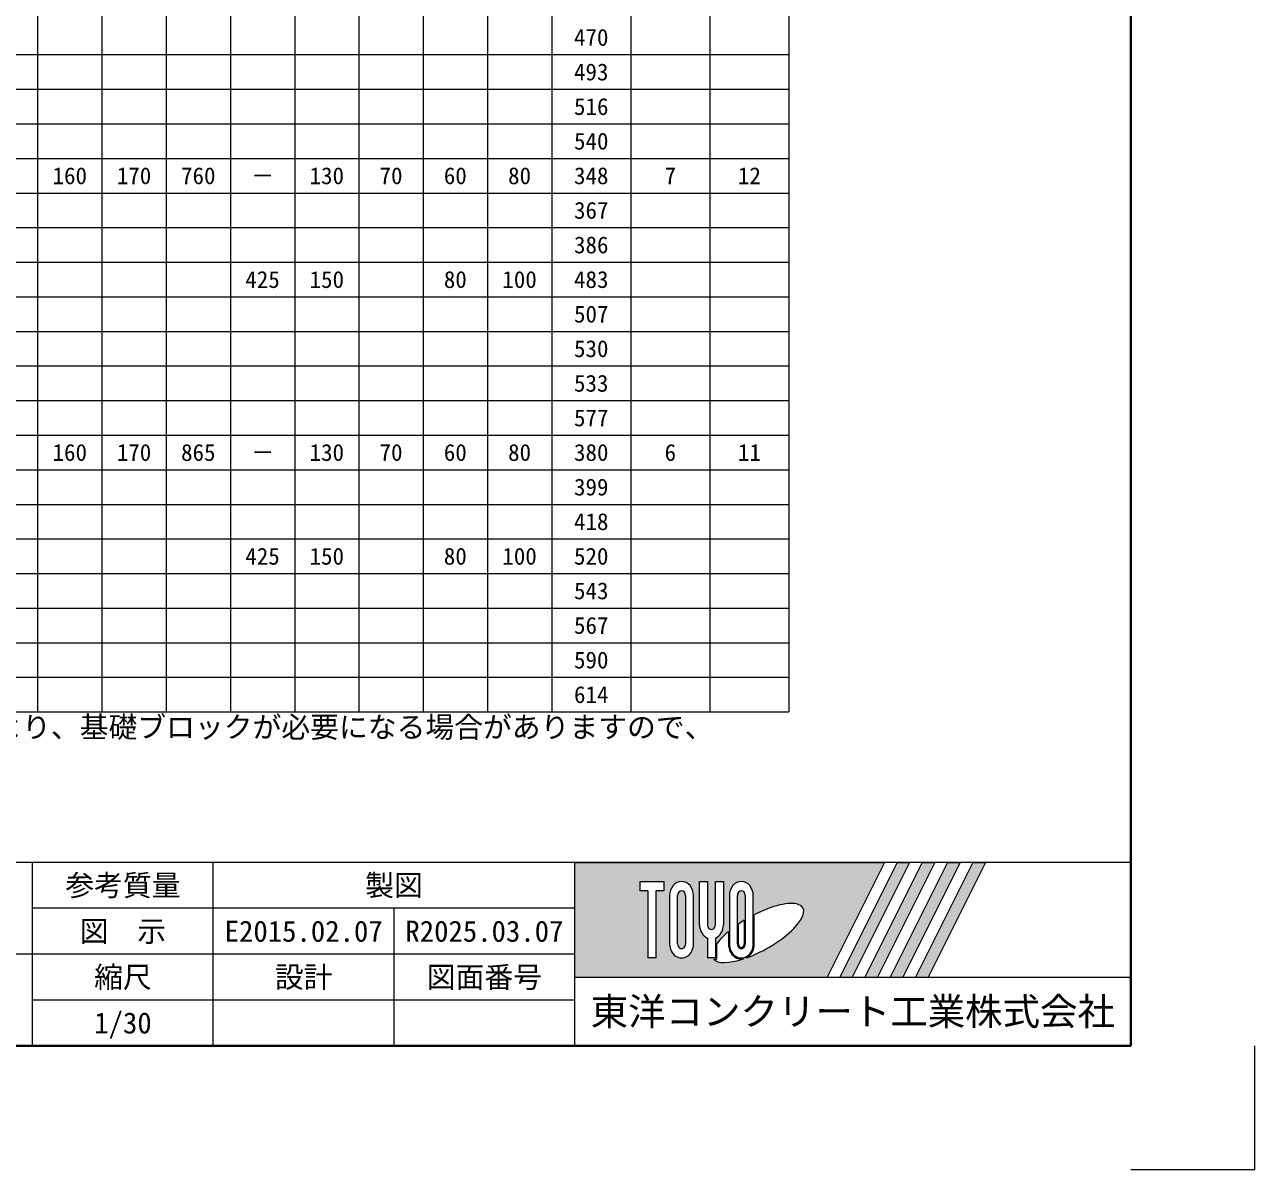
# Model space of a CAD drawing. Units: millimetres at full size; details may follow other scales. Extents: x 141358 to 163867, y 48648 to 57617.
# Drawn here: x 152777 to 155763, y 48648 to 51428 of the extents above; entities that cross this region are included whole.
import ezdxf
from ezdxf.enums import TextEntityAlignment as Align

# ---------------------------------------------------------------- set-up
doc = ezdxf.new("R2010")
doc.units = ezdxf.units.MM
doc.header["$LTSCALE"] = 20
for name, color, linetype, lineweight in [('Defpoints_3', 8, 'Continuous', 0), ('図枠', 7, 'Continuous', 5), ('寸法表', 30, 'Continuous', 13), ('補助線', 8, 'Continuous', 20)]:
    doc.layers.add(name, color=color, linetype=linetype, lineweight=lineweight)
doc.layers.add('文字', color=7, linetype='Continuous')
doc.styles.add('ＭＳ ゴシック', font='')
doc.styles.get('ＭＳ ゴシック').set_extended_font_data('MS Gothic')

msp = doc.modelspace()

# ---------------------------------------------------------------- hatches: boundary and pattern name
at = {"layer": '図枠'}
h = msp.add_hatch(color=256, dxfattribs=at)
h.paths.add_polyline_path([(154112.82, 49393.38), (154112.82, 49114.94), (154725.39, 49114.94), (154864.61, 49393.38)])
edge = h.paths.add_edge_path(flags=16)
edge.add_ellipse((154557.58, 49221.98), major_axis=(109.09, 61.06), ratio=0.3471473, start_angle=-144.31122, end_angle=72.1899, ccw=False)
edge.add_ellipse((154517.18, 49195.62), major_axis=(0, 37.12), ratio=0.8463542, start_angle=-160.70346, end_angle=-90)
edge.add_line((154548.6, 49195.62), (154548.6, 49266.38))
edge = h.paths.add_edge_path(flags=16)
edge.add_ellipse((154517.18, 49312.7), major_axis=(0, 34.27), ratio=0.8463542, start_angle=-90, end_angle=90, ccw=False)
edge.add_line((154546.19, 49312.7), (154546.19, 49195.62))
edge.add_ellipse((154517.18, 49195.62), major_axis=(0, 34.27), ratio=0.8463542, start_angle=90, end_angle=-90, ccw=False)
edge.add_line((154488.18, 49195.62), (154488.18, 49312.7))
edge = h.paths.add_edge_path(flags=16)
edge.add_line((154526.85, 49312.7), (154526.85, 49195.62))
edge.add_ellipse((154517.18, 49195.62), major_axis=(0, 11.42), ratio=0.8463542, start_angle=90, end_angle=-90, ccw=False)
edge.add_line((154507.51, 49195.62), (154507.51, 49312.7))
edge.add_ellipse((154517.18, 49312.7), major_axis=(0, 11.42), ratio=0.8463542, start_angle=-90, end_angle=90, ccw=False)
edge = h.paths.add_edge_path(flags=16)
edge.add_line((154524.43, 49252.86), (154524.43, 49195.62))
edge.add_ellipse((154517.18, 49195.62), major_axis=(0, 8.57), ratio=0.8463542, start_angle=90, end_angle=-90, ccw=False)
edge.add_line((154509.93, 49195.62), (154509.93, 49243.48))
edge.add_ellipse((154557.58, 49221.98), major_axis=(109.09, 61.06), ratio=0.3471473, start_angle=107.79174, end_angle=126.47132, ccw=False)
edge = h.paths.add_edge_path(flags=16)
edge.add_line((154473.68, 49346.97), (154473.68, 49242.02))
edge.add_ellipse((154444.67, 49242.02), major_axis=(0, 34.27), ratio=0.8463542, start_angle=-163.34117, end_angle=-90, ccw=False)
edge.add_line((154454.34, 49209.71), (154454.34, 49161.35))
edge.add_line((154454.34, 49161.35), (154435, 49161.35))
edge.add_line((154435, 49161.35), (154435, 49209.71))
edge.add_ellipse((154444.67, 49242.02), major_axis=(0, 34.27), ratio=0.8463542, start_angle=90, end_angle=163.34117, ccw=False)
edge.add_line((154415.67, 49242.02), (154415.67, 49346.97))
edge.add_line((154415.67, 49346.97), (154435, 49346.97))
edge.add_line((154435, 49346.97), (154435, 49242.02))
edge.add_ellipse((154444.67, 49242.02), major_axis=(0, 11.42), ratio=0.8463542, start_angle=90, end_angle=-90)
edge.add_line((154454.34, 49242.02), (154454.34, 49346.97))
edge.add_line((154454.34, 49346.97), (154473.68, 49346.97))
edge = h.paths.add_edge_path(flags=16)
edge.add_line((154485.76, 49225.17), (154485.76, 49195.62))
edge.add_ellipse((154517.18, 49195.62), major_axis=(0, 37.12), ratio=0.8463542, start_angle=90, end_angle=-171.54427)
edge.add_ellipse((154557.58, 49221.98), major_axis=(109.09, 61.06), ratio=0.3471473, start_angle=-178.64954, end_angle=-148.29244, ccw=False)
edge.add_line((154450.17, 49158.49), (154456.76, 49158.49))
edge.add_line((154456.76, 49158.49), (154456.76, 49194.69))
edge.add_ellipse((154557.58, 49221.98), major_axis=(109.09, 61.06), ratio=0.3471473, start_angle=148.21912, end_angle=165.90812, ccw=False)
edge = h.paths.add_edge_path(flags=16)
edge.add_ellipse((154372.16, 49312.7), major_axis=(0, 34.27), ratio=0.8463542, start_angle=-90, end_angle=90, ccw=False)
edge.add_line((154401.17, 49312.7), (154401.17, 49195.62))
edge.add_ellipse((154372.16, 49195.62), major_axis=(0, 34.27), ratio=0.8463542, start_angle=90, end_angle=-90, ccw=False)
edge.add_line((154343.16, 49195.62), (154343.16, 49312.7))
edge = h.paths.add_edge_path(flags=16)
edge.add_line((154381.83, 49312.7), (154381.83, 49195.62))
edge.add_ellipse((154372.16, 49195.62), major_axis=(0, 11.42), ratio=0.8463542, start_angle=90, end_angle=-90, ccw=False)
edge.add_line((154362.49, 49195.62), (154362.49, 49312.7))
edge.add_ellipse((154372.16, 49312.7), major_axis=(0, 11.42), ratio=0.8463542, start_angle=-90, end_angle=90, ccw=False)
h.paths.add_polyline_path([(154328.66, 49346.97), (154328.66, 49324.13), (154309.32, 49324.13), (154309.32, 49161.35), (154289.98, 49161.35), (154289.98, 49324.13), (154270.65, 49324.13), (154270.65, 49346.97)], flags=16)
for points in [[(154756.01, 49114.94), (154786.64, 49114.94), (154925.86, 49393.38), (154895.23, 49393.38)], [(154987.12, 49393.38), (154956.49, 49393.38), (154817.27, 49114.94), (154847.9, 49114.94)], [(155048.37, 49393.38), (155017.75, 49393.38), (154878.53, 49114.94), (154909.16, 49114.94)], [(155109.63, 49393.38), (155079, 49393.38), (154939.78, 49114.94), (154970.41, 49114.94)]]:
    msp.add_hatch(color=256, dxfattribs=at).paths.add_polyline_path(points)

# ---------------------------------------------------------------- linework, layer by layer
at = {"layer": 'Defpoints_3'}
for p, q in [((152628.82, 51354.88), (154056.82, 51354.88)), ((154248.82, 51354.88), (154632.82, 51354.88)), ((152628.82, 51270.88), (154056.82, 51270.88)), ((154248.82, 51270.88), (154632.82, 51270.88)), ((152628.82, 51186.88), (154056.82, 51186.88)), ((154248.82, 51186.88), (154632.82, 51186.88)), ((152628.82, 51018.88), (154056.82, 51018.88)), ((154248.82, 51018.88), (154632.82, 51018.88)), ((152628.82, 50934.88), (154056.82, 50934.88)), ((154248.82, 50934.88), (154632.82, 50934.88)), ((152628.82, 50850.88), (153276.82, 50850.88)), ((153588.82, 50850.88), (153744.82, 50850.88)), ((154248.82, 50850.88), (154632.82, 50850.88)), ((152628.82, 50766.88), (154056.82, 50766.88)), ((154248.82, 50766.88), (154632.82, 50766.88)), ((152628.82, 50682.88), (154056.82, 50682.88)), ((154248.82, 50682.88), (154632.82, 50682.88)), ((152628.82, 50598.88), (154056.82, 50598.88)), ((154248.82, 50598.88), (154632.82, 50598.88)), ((152628.82, 50514.88), (154056.82, 50514.88)), ((154248.82, 50514.88), (154632.82, 50514.88)), ((152628.82, 50346.88), (154056.82, 50346.88)), ((154248.82, 50346.88), (154632.82, 50346.88)), ((152628.82, 50262.88), (154056.82, 50262.88)), ((154248.82, 50262.88), (154632.82, 50262.88)), ((152628.82, 50178.88), (153276.82, 50178.88)), ((153588.82, 50178.88), (153744.82, 50178.88)), ((154248.82, 50178.88), (154632.82, 50178.88)), ((152628.82, 50094.88), (154632.82, 50094.88)), ((152628.82, 50010.88), (154056.82, 50010.88)), ((154248.82, 50010.88), (154632.82, 50010.88)), ((152628.82, 49926.88), (154056.82, 49926.88)), ((154248.82, 49926.88), (154632.82, 49926.88)), ((152628.82, 49842.88), (154056.82, 49842.88)), ((154248.82, 49842.88), (154632.82, 49842.88))]:
    msp.add_line(p, q, dxfattribs=at)
at = {"layer": 'Defpoints_3', "color": 7, "lineweight": 13}
for p in [(155762.82, 48947.88), (155462.82, 48647.88)]:
    msp.add_line(p, (155762.82, 48647.88), dxfattribs=at)
at = {"layer": '図枠', "lineweight": 40}
for p in [(155462.82, 57257.88), (150062.82, 48947.88)]:
    msp.add_line(p, (155462.82, 48947.88), dxfattribs=at)
at = {"layer": '図枠', "lineweight": 13}
for p, q in [((155462.82, 49393.38), (150062.82, 49393.38)), ((152796.57, 48947.88), (152796.57, 49393.38)), ((153235.32, 48947.88), (153235.32, 49393.38)), ((154112.82, 48947.88), (154112.82, 49393.38)), ((154112.82, 49282), (152796.57, 49282)), ((153674.07, 48947.88), (153674.07, 49282)), ((154112.82, 49170.63), (150062.82, 49170.63)), ((154112.82, 49059.25), (152796.57, 49059.25))]:
    msp.add_line(p, q, dxfattribs=at)
at = {"layer": '図枠'}
for p, q in [((154112.82, 49393.38), (154864.61, 49393.38)), ((154864.61, 49393.38), (154725.39, 49114.94)), ((154895.23, 49393.38), (154756.01, 49114.94)), ((154925.86, 49393.38), (154786.64, 49114.94)), ((154956.49, 49393.38), (154817.27, 49114.94)), ((154987.12, 49393.38), (154847.9, 49114.94)), ((155017.75, 49393.38), (154878.53, 49114.94)), ((154895.23, 49393.38), (154925.86, 49393.38)), ((155048.37, 49393.38), (154909.16, 49114.94)), ((155079, 49393.38), (154939.78, 49114.94)), ((154956.49, 49393.38), (154987.12, 49393.38)), ((155109.63, 49393.38), (154970.41, 49114.94)), ((155017.75, 49393.38), (155048.37, 49393.38)), ((155079, 49393.38), (155109.63, 49393.38)), ((154270.65, 49346.97), (154270.65, 49324.13)), ((154270.65, 49346.97), (154328.66, 49346.97)), ((154289.98, 49324.13), (154270.65, 49324.13)), ((154289.98, 49324.13), (154289.98, 49161.35)), ((154309.32, 49324.13), (154309.32, 49161.35)), ((154328.66, 49324.13), (154309.32, 49324.13)), ((154328.66, 49346.97), (154328.66, 49324.13)), ((154415.67, 49346.97), (154435, 49346.97)), ((154415.67, 49242.02), (154415.67, 49346.97)), ((154435, 49346.97), (154435, 49242.02)), ((154454.34, 49346.97), (154473.68, 49346.97)), ((154454.34, 49242.02), (154454.34, 49346.97)), ((154473.68, 49346.97), (154473.68, 49242.02)), ((154343.16, 49312.7), (154343.16, 49195.62)), ((154362.49, 49195.62), (154362.49, 49312.7)), ((154381.83, 49312.7), (154381.83, 49195.62)), ((154401.17, 49195.62), (154401.17, 49312.7)), ((154488.18, 49312.7), (154488.18, 49195.62)), ((154507.51, 49195.62), (154507.51, 49312.7)), ((154526.85, 49312.7), (154526.85, 49195.62)), ((154546.19, 49195.62), (154546.19, 49312.7)), ((154548.6, 49195.62), (154548.6, 49266.38)), ((154509.93, 49195.62), (154509.93, 49243.48)), ((154524.43, 49252.86), (154524.43, 49195.62)), ((154435, 49209.71), (154435, 49161.35)), ((154454.34, 49209.71), (154454.34, 49161.35)), ((154485.76, 49225.17), (154485.76, 49195.62)), ((154456.76, 49194.69), (154456.76, 49158.49)), ((154309.32, 49161.35), (154289.98, 49161.35)), ((154454.34, 49161.35), (154435, 49161.35)), ((154450.17, 49158.49), (154456.76, 49158.49)), ((154112.82, 49114.94), (154725.39, 49114.94)), ((154756.01, 49114.94), (154786.64, 49114.94)), ((154817.27, 49114.94), (154847.9, 49114.94)), ((154878.53, 49114.94), (154909.16, 49114.94)), ((154939.78, 49114.94), (154970.41, 49114.94))]:
    msp.add_line(p, q, dxfattribs=at)
for centre, major_axis, ratio, start_param, end_param in [((154372.16, 49312.7), (0, 34.27), 0.846354, 4.712389, 7.8539816), ((154372.16, 49312.7), (0, 11.42), 0.846354, 4.712389, 7.8539816), ((154517.18, 49312.7), (0, 34.27), 0.846354, 4.712389, 7.8539816), ((154517.18, 49312.7), (0, 11.42), 0.846354, 4.712389, 7.8539816), ((154557.58, 49221.98), (109.09, 61.06), 0.347147, 4.2621853, 7.7429163), ((154444.67, 49242.02), (0, 34.27), 0.846354, 1.5707963, 2.8017557), ((154444.67, 49242.02), (0, 11.42), 0.846354, 1.5707963, 4.712389), ((154444.67, 49242.02), (0, 34.27), 0.846354, 3.4814296, 4.712389), ((154557.58, 49221.98), (109.09, 61.06), 0.347147, 1.6817405, 1.8219833), ((154557.58, 49221.98), (109.09, 61.06), 0.347147, 2.0815197, 2.5155126), ((154372.16, 49195.62), (0, 34.27), 0.846354, 1.5707963, 4.712389), ((154372.16, 49195.62), (0, 11.42), 0.846354, 1.5707963, 4.712389), ((154517.18, 49195.62), (0, 37.12), 0.846354, 1.5707963, 3.3154679), ((154517.18, 49195.62), (0, 34.27), 0.846354, 1.5707963, 4.712389), ((154517.18, 49195.62), (0, 11.42), 0.846354, 1.5707963, 4.712389), ((154517.18, 49195.62), (0, 8.57), 0.846354, 1.5707963, 4.712389), ((154517.18, 49195.62), (0, 37.12), 0.846354, 3.5338438, 4.712389), ((154557.58, 49221.98), (109.09, 61.06), 0.347147, 3.2093975, 4.2004451)]:
    msp.add_ellipse(centre, major_axis=major_axis, ratio=ratio, start_param=start_param, end_param=end_param, dxfattribs=at)
at = {"layer": '寸法表'}
for p, q in [((154056.82, 54110.88), (154056.82, 49758.88)), ((154248.82, 54110.88), (154248.82, 49758.88)), ((154632.82, 54110.88), (154632.82, 49758.88)), ((152808.82, 53910.88), (152808.82, 49758.88)), ((152964.82, 53910.88), (152964.82, 49758.88)), ((153120.82, 53910.88), (153120.82, 49758.88)), ((153276.82, 53910.88), (153276.82, 49758.88)), ((153432.82, 53910.88), (153432.82, 49758.88)), ((153588.82, 53910.88), (153588.82, 49758.88)), ((153744.82, 53910.88), (153744.82, 49758.88)), ((153900.82, 53910.88), (153900.82, 49758.88)), ((154440.82, 53910.88), (154440.82, 49758.88)), ((154056.82, 51354.88), (154248.82, 51354.88)), ((154056.82, 51270.88), (154248.82, 51270.88)), ((154056.82, 51186.88), (154248.82, 51186.88)), ((150892.82, 51102.88), (154632.82, 51102.88)), ((154056.82, 51018.88), (154248.82, 51018.88)), ((154056.82, 50934.88), (154248.82, 50934.88)), ((153276.82, 50850.88), (153588.82, 50850.88)), ((153744.82, 50850.88), (154248.82, 50850.88)), ((154056.82, 50766.88), (154248.82, 50766.88)), ((154056.82, 50682.88), (154248.82, 50682.88)), ((154056.82, 50598.88), (154248.82, 50598.88)), ((154056.82, 50514.88), (154248.82, 50514.88)), ((150892.82, 50430.88), (154632.82, 50430.88)), ((154056.82, 50346.88), (154248.82, 50346.88)), ((154056.82, 50262.88), (154248.82, 50262.88)), ((153276.82, 50178.88), (153588.82, 50178.88)), ((153744.82, 50178.88), (154248.82, 50178.88)), ((154056.82, 50010.88), (154248.82, 50010.88)), ((154056.82, 49926.88), (154248.82, 49926.88)), ((154056.82, 49842.88), (154248.82, 49842.88)), ((150892.82, 49758.88), (154632.82, 49758.88))]:
    msp.add_line(p, q, dxfattribs=at)
at = {"layer": '補助線', "lineweight": 13}
msp.add_line((154112.82, 49114.94), (155462.82, 49114.94), dxfattribs=at)

# ---------------------------------------------------------------- texts
at = {"layer": '図枠', "style": 'ＭＳ ゴシック'}
for s, height, p in [('参考質量', 51.27, (153015.95, 49337.69)), ('製図', 51.27, (153674.07, 49337.69)), ('図\u3000示', 51.27, (153015.95, 49226.32)), ('E2015.02.07', 51.27, (153454.7, 49226.32)), ('R2025.03.07', 51.27, (153893.45, 49226.32)), ('縮尺', 51.27, (153015.95, 49114.94)), ('設計', 51.27, (153454.7, 49114.94)), ('図面番号', 51.27, (153893.45, 49114.94)), ('東洋コンクリート工業株式会社', 66.65, (154787.82, 49031.41)), ('1/30', 51.27, (153015.95, 49003.57))]:
    msp.add_text(s, height=height, dxfattribs=at).set_placement(p, align=Align.MIDDLE_CENTER)
at = {"layer": '寸法表', "style": 'ＭＳ ゴシック'}
for s, p in [('470', (154152.82, 51396.88)), ('493', (154152.82, 51312.88)), ('516', (154152.82, 51228.88)), ('540', (154152.82, 51144.88)), ('160', (152886.82, 51060.88)), ('170', (153042.82, 51060.88)), ('760', (153198.82, 51060.88)), ('－', (153354.82, 51060.88)), ('130', (153510.82, 51060.88)), ('70', (153666.82, 51060.88)), ('60', (153822.82, 51060.88)), ('80', (153978.82, 51060.88)), ('348', (154152.82, 51060.88)), ('7', (154344.82, 51060.88)), ('12', (154536.82, 51060.88)), ('367', (154152.82, 50976.88)), ('386', (154152.82, 50892.88)), ('425', (153354.82, 50808.88)), ('150', (153510.82, 50808.88)), ('80', (153822.82, 50808.88)), ('100', (153978.82, 50808.88)), ('483', (154152.82, 50808.88)), ('507', (154152.82, 50724.88)), ('530', (154152.82, 50640.88)), ('533', (154152.82, 50556.88)), ('577', (154152.82, 50472.88)), ('160', (152886.82, 50388.88)), ('170', (153042.82, 50388.88)), ('865', (153198.82, 50388.88)), ('130', (153510.82, 50388.88)), ('70', (153666.82, 50388.88)), ('60', (153822.82, 50388.88)), ('80', (153978.82, 50388.88)), ('380', (154152.82, 50388.88)), ('6', (154344.82, 50388.88)), ('11', (154536.82, 50388.88)), ('－', (153354.82, 50388.88)), ('399', (154152.82, 50304.88)), ('418', (154152.82, 50220.88)), ('425', (153354.82, 50136.88)), ('150', (153510.82, 50136.88)), ('80', (153822.82, 50136.88)), ('100', (153978.82, 50136.88)), ('520', (154152.82, 50136.88)), ('543', (154152.82, 50052.88)), ('567', (154152.82, 49968.88)), ('590', (154152.82, 49884.88)), ('614', (154152.82, 49800.88))]:
    msp.add_text(s, height=41.01, dxfattribs=at).set_placement(p, align=Align.MIDDLE_CENTER)
at = {"layer": '文字', "style": 'ＭＳ ゴシック'}
msp.add_text('(注)現地の施工条件(盛り土、土質及び上載荷重条件等)により、基礎ブロックが必要になる場合がありますので、', height=51.27, dxfattribs=at).set_placement((150883.3, 49747.64), align=Align.TOP_LEFT)

doc.saveas('drawing.dxf')
